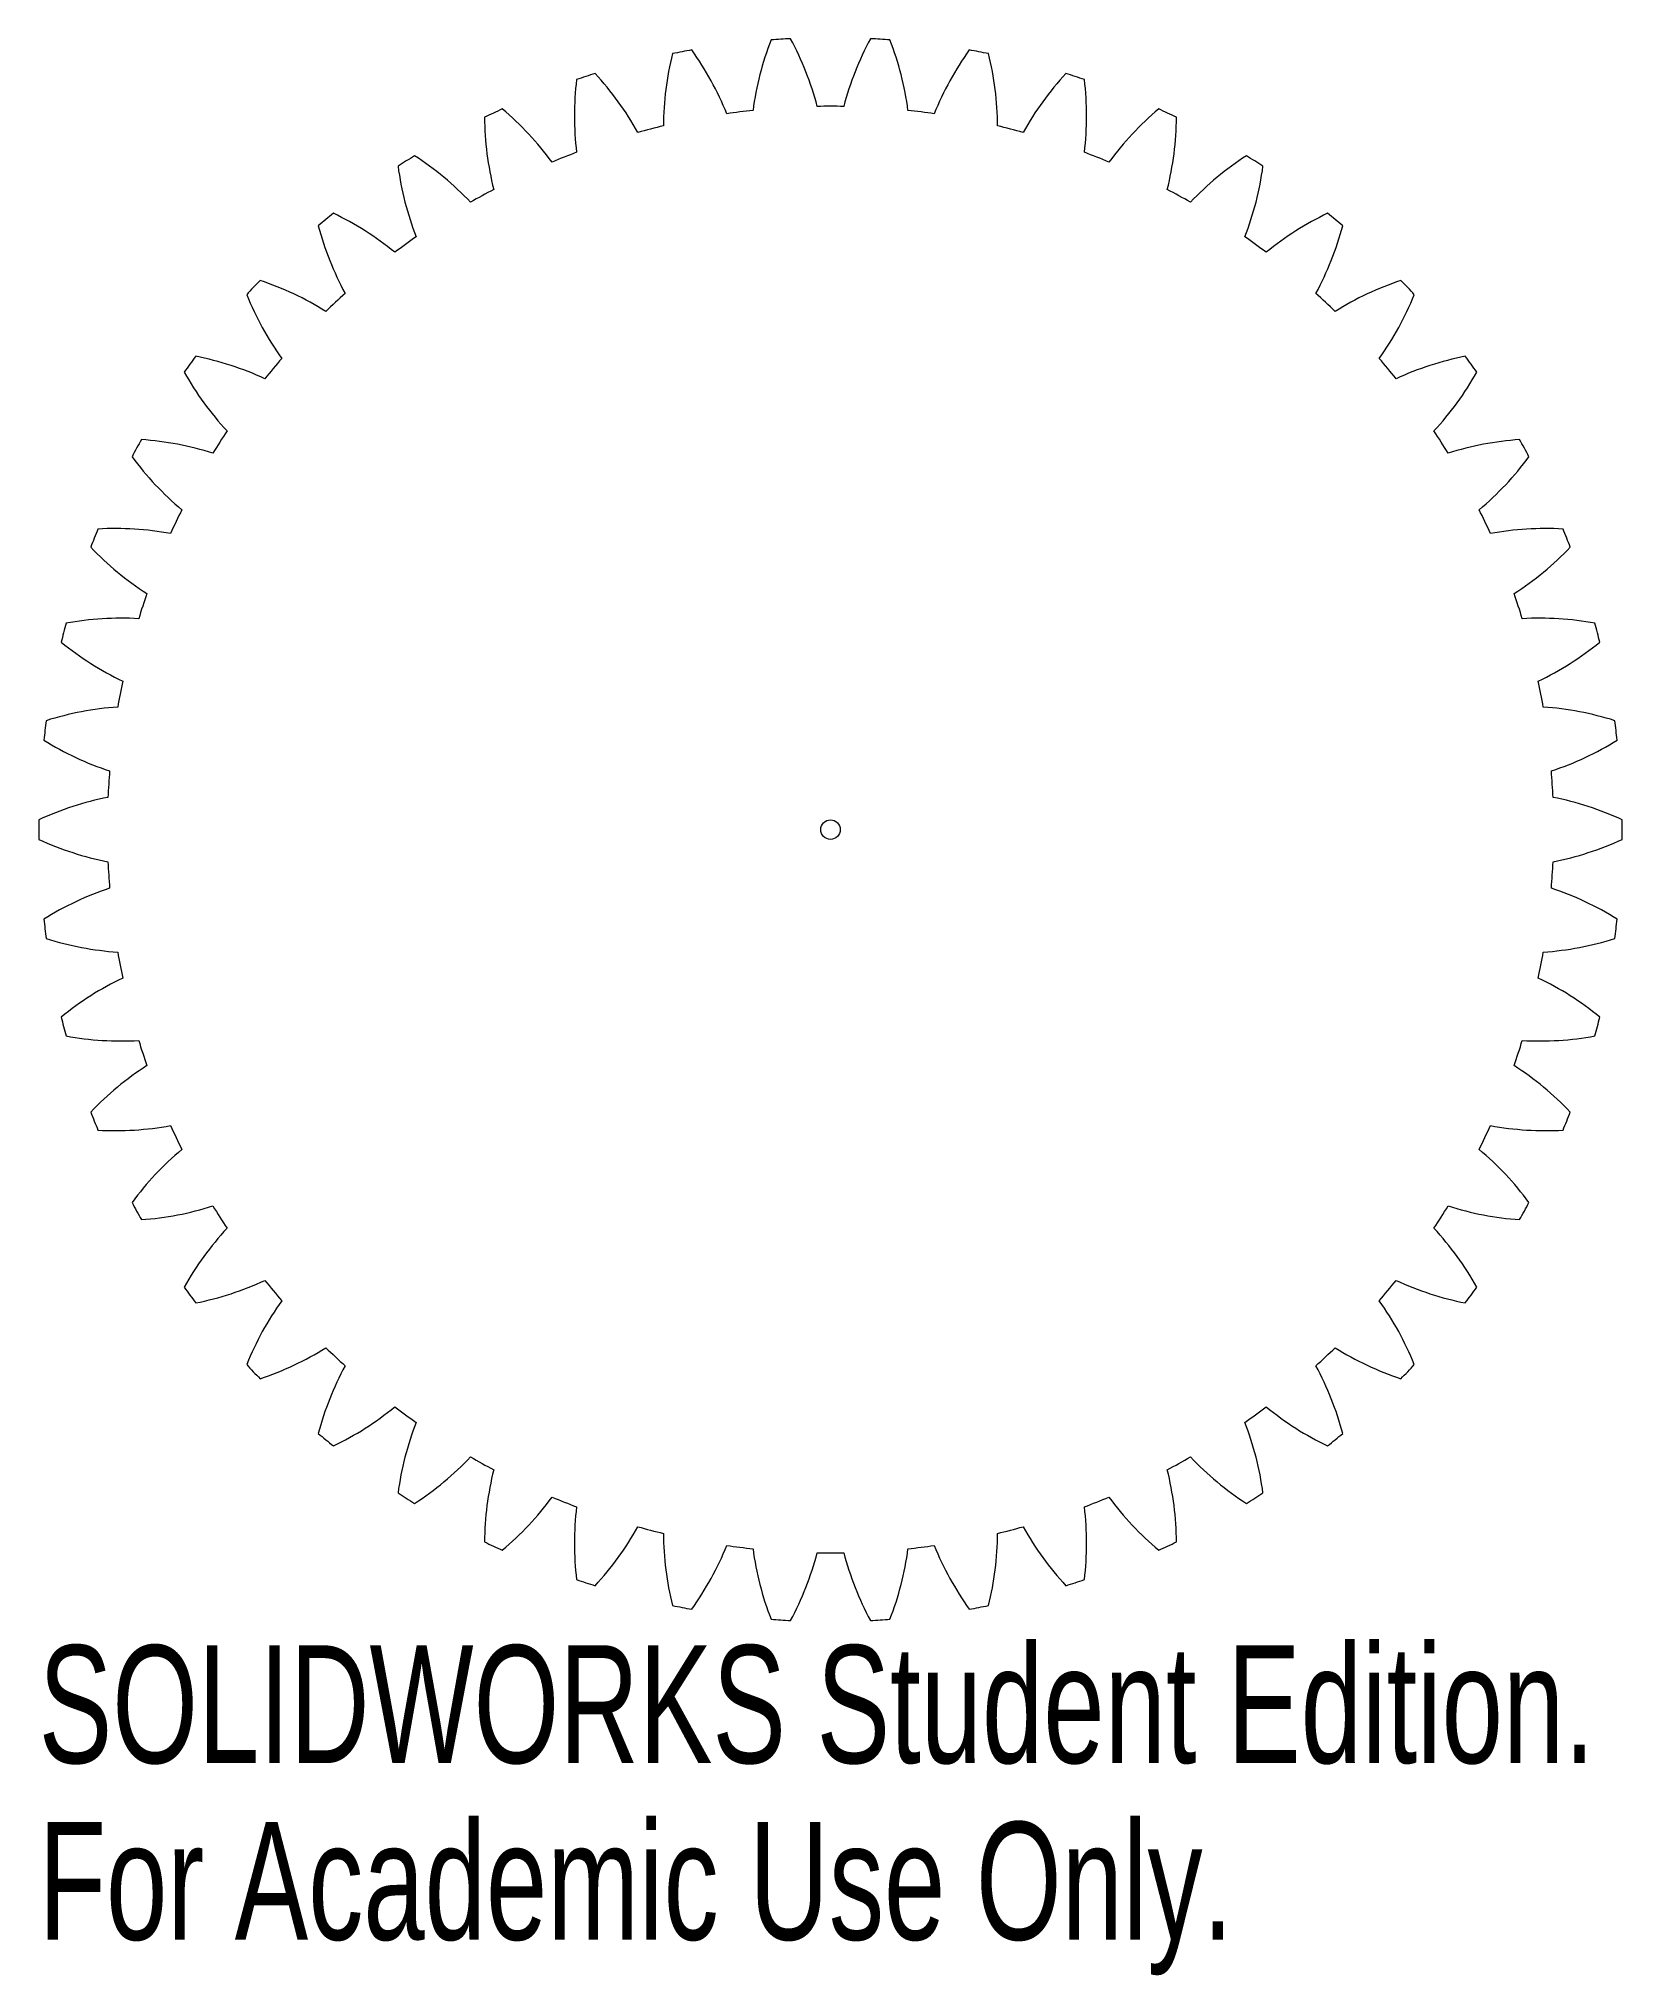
# Model space of a CAD drawing. Header units: millimetres. Extents: x -32.5 to 32.5, y -47 to 32.5.
import ezdxf

# ---------------------------------------------------------------- set-up
doc = ezdxf.new("R2010")
doc.units = ezdxf.units.MM
doc.styles.add('SLDTEXTSTYLE0', font='TXT', dxfattribs={"width": 0.7})

msp = doc.modelspace()

# ---------------------------------------------------------------- linework, layer by layer
at = {"color": 7, "linetype": 'Continuous', "lineweight": 15}
msp.add_circle((0, 0), 0.4, dxfattribs=at)
for centre, radius, start, end in [((5.644, 28.818), 12.5, 165.97681, 179.69649), ((0, 0), 32.5, 100.09324, 101.50676), ((-15.856, 24.716), 12.5, 21.90351, 35.62319), ((9.212, 27.883), 12.5, 158.77681, 172.49649), ((0, 0), 32.5, 92.89324, 94.30676), ((-12.634, 26.509), 12.5, 14.70351, 28.42319), ((12.634, 26.509), 12.5, 151.57681, 165.29649), ((0, 0), 32.5, 85.69324, 87.10676), ((-9.212, 27.883), 12.5, 7.50351, 21.22319), ((15.856, 24.716), 12.5, 144.37681, 158.09649), ((0, 0), 32.5, 78.49324, 79.90676), ((-5.644, 28.818), 12.5, 0.30351, 14.02319), ((0, 0), 32.5, 107.29324, 108.70676), ((-18.829, 22.534), 12.5, 29.10351, 42.82319), ((18.829, 22.534), 12.5, 137.17681, 150.89649), ((0, 0), 32.5, 71.29324, 72.70676), ((1.988, 29.298), 12.5, 173.17681, 186.89649), ((-1.988, 29.298), 12.5, 353.10351, 6.82319), ((0, 0), 32.5, 114.49324, 115.90676), ((-21.505, 19.997), 12.5, 36.30351, 50.02319), ((0, 0), 29.686, 96.15196, 98.24804), ((0, 0), 29.686, 88.95196, 91.04804), ((0, 0), 29.686, 81.75196, 83.84804), ((21.505, 19.997), 12.5, 129.97681, 143.69649), ((0, 0), 32.5, 64.09324, 65.50676), ((-1.7, 29.316), 12.5, 180.37681, 194.09649), ((0, 0), 29.686, 103.35196, 105.44804), ((0, 0), 29.686, 74.55196, 76.64804), ((1.7, 29.316), 12.5, 345.90351, 359.62319), ((0, 0), 32.5, 121.69324, 123.10676), ((-5.361, 28.872), 12.5, 187.57681, 201.29649), ((-23.842, 17.144), 12.5, 43.50351, 57.22319), ((0, 0), 29.686, 110.55196, 112.64804), ((0, 0), 29.686, 67.35196, 69.44804), ((23.842, 17.144), 12.5, 122.77681, 136.49649), ((5.361, 28.872), 12.5, 338.70351, 352.42319), ((0, 0), 32.5, 56.89324, 58.30676), ((0, 0), 29.686, 117.75196, 119.84804), ((0, 0), 29.686, 60.15196, 62.24804), ((0, 0), 32.5, 128.89324, 130.30676), ((-8.937, 27.972), 12.5, 194.77681, 208.49649), ((-25.802, 14.02), 12.5, 50.70351, 64.42319), ((25.802, 14.02), 12.5, 115.57681, 129.29649), ((8.937, 27.972), 12.5, 331.50351, 345.22319), ((0, 0), 32.5, 49.69324, 51.10676), ((0, 0), 29.686, 124.95196, 127.04804), ((0, 0), 29.686, 52.95196, 55.04804), ((0, 0), 32.5, 136.09324, 137.50676), ((-27.356, 10.676), 12.5, 57.90351, 71.62319), ((27.356, 10.676), 12.5, 108.37681, 122.09649), ((0, 0), 32.5, 42.49324, 43.90676), ((-12.372, 26.632), 12.5, 201.97681, 215.69649), ((0, 0), 29.686, 132.15196, 134.24804), ((0, 0), 29.686, 45.75196, 47.84804), ((12.372, 26.632), 12.5, 324.30351, 338.02319), ((0, 0), 32.5, 143.29324, 144.70676), ((-28.478, 7.163), 12.5, 65.10351, 78.82319), ((0, 0), 29.686, 139.35196, 141.44804), ((0, 0), 29.686, 38.55196, 40.64804), ((28.478, 7.163), 12.5, 101.17681, 114.89649), ((0, 0), 32.5, 35.29324, 36.70676), ((-15.613, 24.871), 12.5, 209.17681, 222.89649), ((15.613, 24.871), 12.5, 317.10351, 330.82319), ((0, 0), 32.5, 150.49324, 151.90676), ((-29.152, 3.537), 12.5, 72.30351, 86.02319), ((0, 0), 29.686, 146.55196, 148.64804), ((0, 0), 29.686, 31.35196, 33.44804), ((29.152, 3.537), 12.5, 93.97681, 107.69649), ((0, 0), 32.5, 28.09324, 29.50676), ((-18.607, 22.718), 12.5, 216.37681, 230.09649), ((18.607, 22.718), 12.5, 309.90351, 323.62319), ((0, 0), 29.687, 153.75196, 155.84804), ((0, 0), 29.686, 24.15196, 26.24804), ((0, 0), 32.5, 157.69324, 159.10676), ((-29.365, -0.144), 12.5, 79.50351, 93.22319), ((29.365, -0.144), 12.5, 86.77681, 100.49649), ((0, 0), 32.5, 20.89324, 22.30676), ((-21.307, 20.207), 12.5, 223.57681, 237.29649), ((21.307, 20.207), 12.5, 302.70351, 316.42319), ((0, 0), 29.686, 160.95196, 163.04804), ((0, 0), 29.686, 16.95196, 19.04804), ((0, 0), 32.5, 164.89324, 166.30676), ((-29.115, -3.824), 12.5, 86.70351, 100.42319), ((29.115, -3.824), 12.5, 79.57681, 93.29649), ((0, 0), 32.5, 13.69324, 15.10676), ((-23.672, 17.377), 12.5, 230.77681, 244.49649), ((23.672, 17.377), 12.5, 295.50351, 309.22319), ((0, 0), 29.686, 168.15196, 170.24804), ((0, 0), 29.686, 9.75196, 11.84804), ((-28.407, -7.443), 12.5, 93.90351, 107.62319), ((28.407, -7.443), 12.5, 72.37681, 86.09649), ((0, 0), 32.5, 172.09324, 173.50676), ((0, 0), 32.5, 6.49324, 7.90676), ((-25.663, 14.273), 12.5, 237.97681, 251.69649), ((25.663, 14.273), 12.5, 288.30351, 302.02319), ((0, 0), 29.686, 175.35196, 177.44804), ((0, 0), 29.686, 2.55196, 4.64804), ((-27.25, -10.944), 12.5, 101.10351, 114.82319), ((27.25, -10.944), 12.5, 65.17681, 78.89649), ((0, 0), 32.5, 179.29324, 180.70676), ((0, 0), 32.5, 359.29324, 0.70676), ((-27.25, 10.944), 12.5, 245.17681, 258.89649), ((27.25, 10.944), 12.5, 281.10351, 294.82319), ((0, 0), 29.686, 182.55196, 184.64804), ((0, 0), 29.686, 355.35196, 357.44804), ((-25.663, -14.273), 12.5, 108.30351, 122.02319), ((25.663, -14.273), 12.5, 57.97681, 71.69649), ((0, 0), 32.5, 186.49324, 187.90676), ((0, 0), 32.5, 352.09324, 353.50676), ((-28.407, 7.443), 12.5, 252.37681, 266.09649), ((28.407, 7.443), 12.5, 273.90351, 287.62319), ((0, 0), 29.686, 189.75196, 191.84804), ((0, 0), 29.686, 348.15196, 350.24804), ((-23.672, -17.377), 12.5, 115.50351, 129.22319), ((23.672, -17.377), 12.5, 50.77681, 64.49649), ((0, 0), 32.5, 193.69324, 195.10676), ((0, 0), 32.5, 344.89324, 346.30676), ((-29.115, 3.824), 12.5, 259.57681, 273.29649), ((0, 0), 29.686, 196.95196, 199.04804), ((0, 0), 29.686, 340.95196, 343.04804), ((29.115, 3.824), 12.5, 266.70351, 280.42319), ((-21.307, -20.207), 12.5, 122.70351, 136.42319), ((21.307, -20.207), 12.5, 43.57681, 57.29649), ((0, 0), 32.5, 200.89324, 202.30676), ((0, 0), 32.5, 337.69324, 339.10676), ((-29.365, 0.144), 12.5, 266.77681, 280.49649), ((0, 0), 29.686, 204.15196, 206.24804), ((0, 0), 29.686, 333.75196, 335.84804), ((29.365, 0.144), 12.5, 259.50351, 273.22319), ((-18.607, -22.718), 12.5, 129.90351, 143.62319), ((18.607, -22.718), 12.5, 36.37681, 50.09649), ((0, 0), 32.5, 208.09324, 209.50676), ((-29.152, -3.537), 12.5, 273.97681, 287.69649), ((0, 0), 29.686, 211.35196, 213.44804), ((0, 0), 29.686, 326.55196, 328.64804), ((29.152, -3.537), 12.5, 252.30351, 266.02319), ((0, 0), 32.5, 330.49324, 331.90676), ((-15.613, -24.871), 12.5, 137.10351, 150.82319), ((15.613, -24.871), 12.5, 29.17681, 42.89649), ((0, 0), 32.5, 215.29324, 216.70676), ((-28.478, -7.163), 12.5, 281.17681, 294.89649), ((0, 0), 29.686, 218.55196, 220.64804), ((0, 0), 29.686, 319.35196, 321.44804), ((28.478, -7.163), 12.5, 245.10351, 258.82319), ((0, 0), 32.5, 323.29324, 324.70676), ((-12.372, -26.632), 12.5, 144.30351, 158.02319), ((12.372, -26.632), 12.5, 21.97681, 35.69649), ((-27.356, -10.676), 12.5, 288.37681, 302.09649), ((0, 0), 29.686, 225.75196, 227.84804), ((0, 0), 29.686, 312.15196, 314.24804), ((27.356, -10.676), 12.5, 237.90351, 251.62319), ((0, 0), 32.5, 222.49324, 223.90676), ((-8.937, -27.972), 12.5, 151.50351, 165.22319), ((8.937, -27.972), 12.5, 14.77681, 28.49649), ((0, 0), 32.5, 316.09324, 317.50676), ((-25.802, -14.02), 12.5, 295.57681, 309.29649), ((0, 0), 29.686, 232.95196, 235.04804), ((0, 0), 29.686, 304.95196, 307.04804), ((25.802, -14.02), 12.5, 230.70351, 244.42319), ((-5.361, -28.872), 12.5, 158.70351, 172.42319), ((5.361, -28.872), 12.5, 7.57681, 21.29649), ((0, 0), 32.5, 229.69324, 231.10676), ((0, 0), 32.5, 308.89324, 310.30676), ((-23.842, -17.144), 12.5, 302.77681, 316.49649), ((0, 0), 29.686, 240.15196, 242.24804), ((0, 0), 29.687, 297.75196, 299.84804), ((23.842, -17.144), 12.5, 223.50351, 237.22319), ((-1.7, -29.316), 12.5, 165.90351, 179.62319), ((1.7, -29.316), 12.5, 0.37681, 14.09649), ((0, 0), 32.5, 236.89324, 238.30676), ((-21.505, -19.997), 12.5, 309.97681, 323.69649), ((0, 0), 29.686, 247.35196, 249.44804), ((1.988, -29.298), 12.5, 173.10351, 186.82319), ((0, 0), 29.686, 290.55196, 292.64804), ((-1.988, -29.298), 12.5, 353.17681, 6.89649), ((21.505, -19.997), 12.5, 216.30351, 230.02319), ((0, 0), 32.5, 301.69324, 303.10676), ((0, 0), 32.5, 244.09324, 245.50676), ((-18.829, -22.534), 12.5, 317.17681, 330.89649), ((0, 0), 29.686, 254.55196, 256.64804), ((5.644, -28.818), 12.5, 180.30351, 194.02319), ((-15.856, -24.716), 12.5, 324.37681, 338.09649), ((0, 0), 29.686, 261.75196, 263.84804), ((0, 0), 29.686, 276.15196, 278.24804), ((15.856, -24.716), 12.5, 201.90351, 215.62319), ((-5.644, -28.818), 12.5, 345.97681, 359.69649), ((0, 0), 29.686, 283.35196, 285.44804), ((18.829, -22.534), 12.5, 209.10351, 222.82319), ((0, 0), 32.5, 294.49324, 295.90676), ((9.212, -27.883), 12.5, 187.50351, 201.22319), ((-12.634, -26.509), 12.5, 331.57681, 345.29649), ((0, 0), 29.686, 268.95196, 271.04804), ((12.634, -26.509), 12.5, 194.70351, 208.42319), ((-9.212, -27.883), 12.5, 338.77681, 352.49649), ((0, 0), 32.5, 251.29324, 252.70676), ((0, 0), 32.5, 287.29324, 288.70676), ((0, 0), 32.5, 258.49324, 259.90676), ((0, 0), 32.5, 265.69324, 267.10676), ((0, 0), 32.5, 272.89324, 274.30676), ((0, 0), 32.5, 280.09324, 281.50676)]:
    msp.add_arc(centre, radius, start, end, dxfattribs=at)

# ---------------------------------------------------------------- texts
at = {"color": 7, "linetype": 'Continuous', "char_height": 4.83362, "attachment_point": 1, "style": 'SLDTEXTSTYLE0'}
for s, insert in [('SOLIDWORKS Student Edition.', (-32.5, -33.478)), ('For Academic Use Only.', (-32.5, -40.729))]:
    msp.add_mtext(s, dxfattribs=dict(at, insert=insert))

doc.saveas('drawing.dxf')
